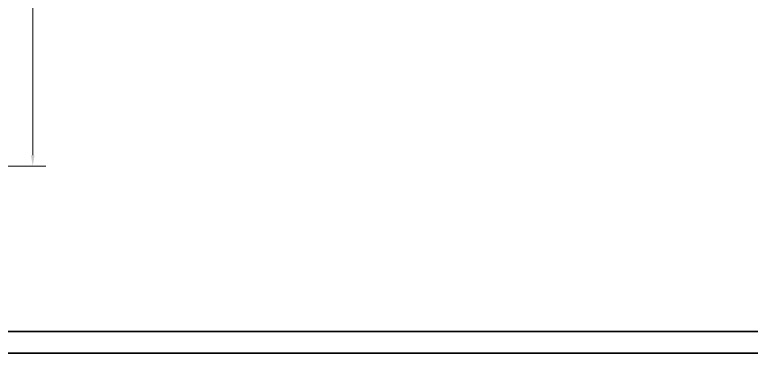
# Model space of a CAD drawing. Header units: millimetres. Extents: x -4172 to 126100, y -2 to 142133.
# Drawn here: x 40407 to 57351, y 0 to 7780 of the extents above; entities that cross this region are included whole.
import ezdxf

# ---------------------------------------------------------------- set-up
doc = ezdxf.new("R2010")
doc.units = ezdxf.units.MM
doc.header["$LTSCALE"] = 100
doc.layers.get('0').update_dxf_attribs({"lineweight": 18})
doc.layers.add('Border', color=7, linetype='Continuous', lineweight=35)
doc.layers.add('Dimension', color=7, linetype='Continuous', lineweight=18)
doc.styles.add('Title', font='arial.ttf')
doc.dimstyles.new('Default - Method 2b', dxfattribs={"dimscale": 100, "dimtxt": 3, "dimasz": 2.5, "dimexe": 3, "dimexo": 0.5, "dimgap": 0.7, "dimtad": 0, "dimtoh": 1, "dimdec": 1, "dimrnd": 1e-08, "dimtxsty": 'Title', "dimcen": 0.09, "dimdle": 10, "dimclrd": 256, "dimclre": 256, "dimclrt": 7, "dimadec": 0, "dimazin": 2, "dimtfac": 0.833333, "dimtdec": 1, "dimtmove": 0, "dimatfit": 3, "dimfxl": 1, "dimtolj": 1, "dimlwd": -1, "dimlwe": -1, "dimarcsym": 0})

# ---------------------------------------------------------------- blocks, each defined once
blk = doc.blocks.new('Borders Bigadan Border')
at = {"layer": 'Border'}
for p, q in [((20, 5), (1256, 5)), ((1261, 0), (0, 0))]:
    blk.add_line(p, q, dxfattribs=at)
blk = doc.blocks.new('*D81')
at = {"layer": 'Defpoints', "color": 0, "transparency": 16777216}
for p in [(37530, 14302), (39252, 4302), (40822, 4302)]:
    blk.add_point(p, dxfattribs=at)
at = {"layer": 'Dimension', "transparency": 16777216}
for p, q in [((37580, 14302), (41122, 14302)), ((40822, 14052), (40822, 9819)), ((40822, 4552), (40822, 8784)), ((39302, 4302), (41122, 4302))]:
    blk.add_line(p, q, dxfattribs=at)
for points in [[(40780, 14052), (40864, 14052), (40822, 14302)], [(40780, 4552), (40864, 4552), (40822, 4302)]]:
    blk.add_solid(points, dxfattribs=at)
at = {"layer": 'Dimension', "color": 7, "transparency": 16777216, "insert": (40975, 8854), "char_height": 300, "attachment_point": 7, "rotation": 90, "style": 'Title'}
blk.add_mtext('\\A1;5000', dxfattribs=at)

msp = doc.modelspace()

# ---------------------------------------------------------------- block references
at = {"xscale": 100, "yscale": 100, "zscale": 100}
msp.add_blockref('Borders Bigadan Border', (0, 0), dxfattribs=at)

# ---------------------------------------------------------------- dimensions: what is measured, and where the dimension line sits
at = {"layer": 'Dimension'}
dim = msp.add_linear_dim(base=(40822.04, 4301.54), p1=(37530.39, 14301.54), p2=(39252.47, 4301.54), angle=90, dimstyle='Default - Method 2b', override={"dimgap": 0.7, "dimtoh": 0, "dimdec": 1, "dimlfac": 0.5, "dimtol": 0, "dimlim": 0, "dimtp": 0, "dimtm": 0, "dimtdec": 1, "dimtofl": 0, "dimatfit": 1}, dxfattribs=at)
dim.commit()
dim.dimension.update_dxf_attribs({"geometry": '*D81', "text_midpoint": (40822.04, 9301.54), "dimtype": 160})

doc.saveas('drawing.dxf')
